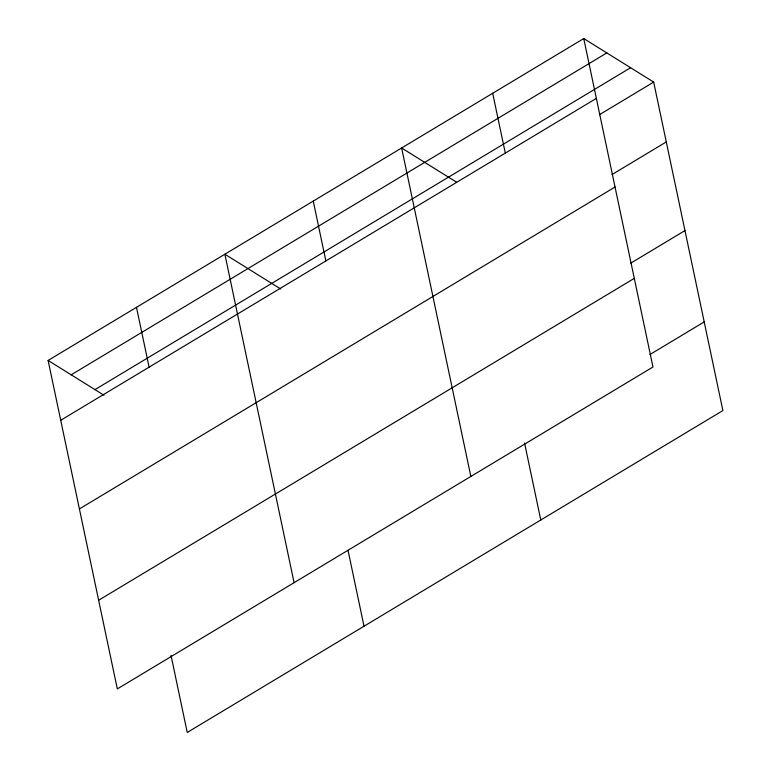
<?xml version="1.0" encoding="UTF-8"?>
<svg xmlns="http://www.w3.org/2000/svg" width="771" height="771" viewBox="0 0 771 771"><rect width="100%" height="100%" fill="white"/><g stroke="black" fill="none" stroke-linecap="round" stroke-linejoin="round"><path stroke-width="1.16" d="M583.753 38.55L652.97 367.006L117.327 688.908L48.11 360.442L583.753 38.55L653.673 82.092L722.89 410.558L187.247 732.45L171.027 655.466M71.183 374.812L606.825 52.92M94.958 389.625L630.601 67.723M60.716 420.282L596.359 98.389M599.452 114.686L653.673 82.092M612.058 174.525L666.289 141.931M79.394 508.927L615.036 187.035M630.745 263.171L684.966 230.577M98.64 600.262L634.282 278.37M649.992 354.496L704.212 321.912M456.509 182.168L401.633 147.993L470.85 476.449M280.75 289.019L224.872 254.218L294.088 582.683M48.11 360.442L103.989 395.244M492.688 93.272L505.304 153.111M524.55 443.017L540.779 520.001M313.248 201.106L325.863 260.945M348.039 550.407L364.018 626.225M136.486 307.33L149.102 367.169"/></g></svg>
